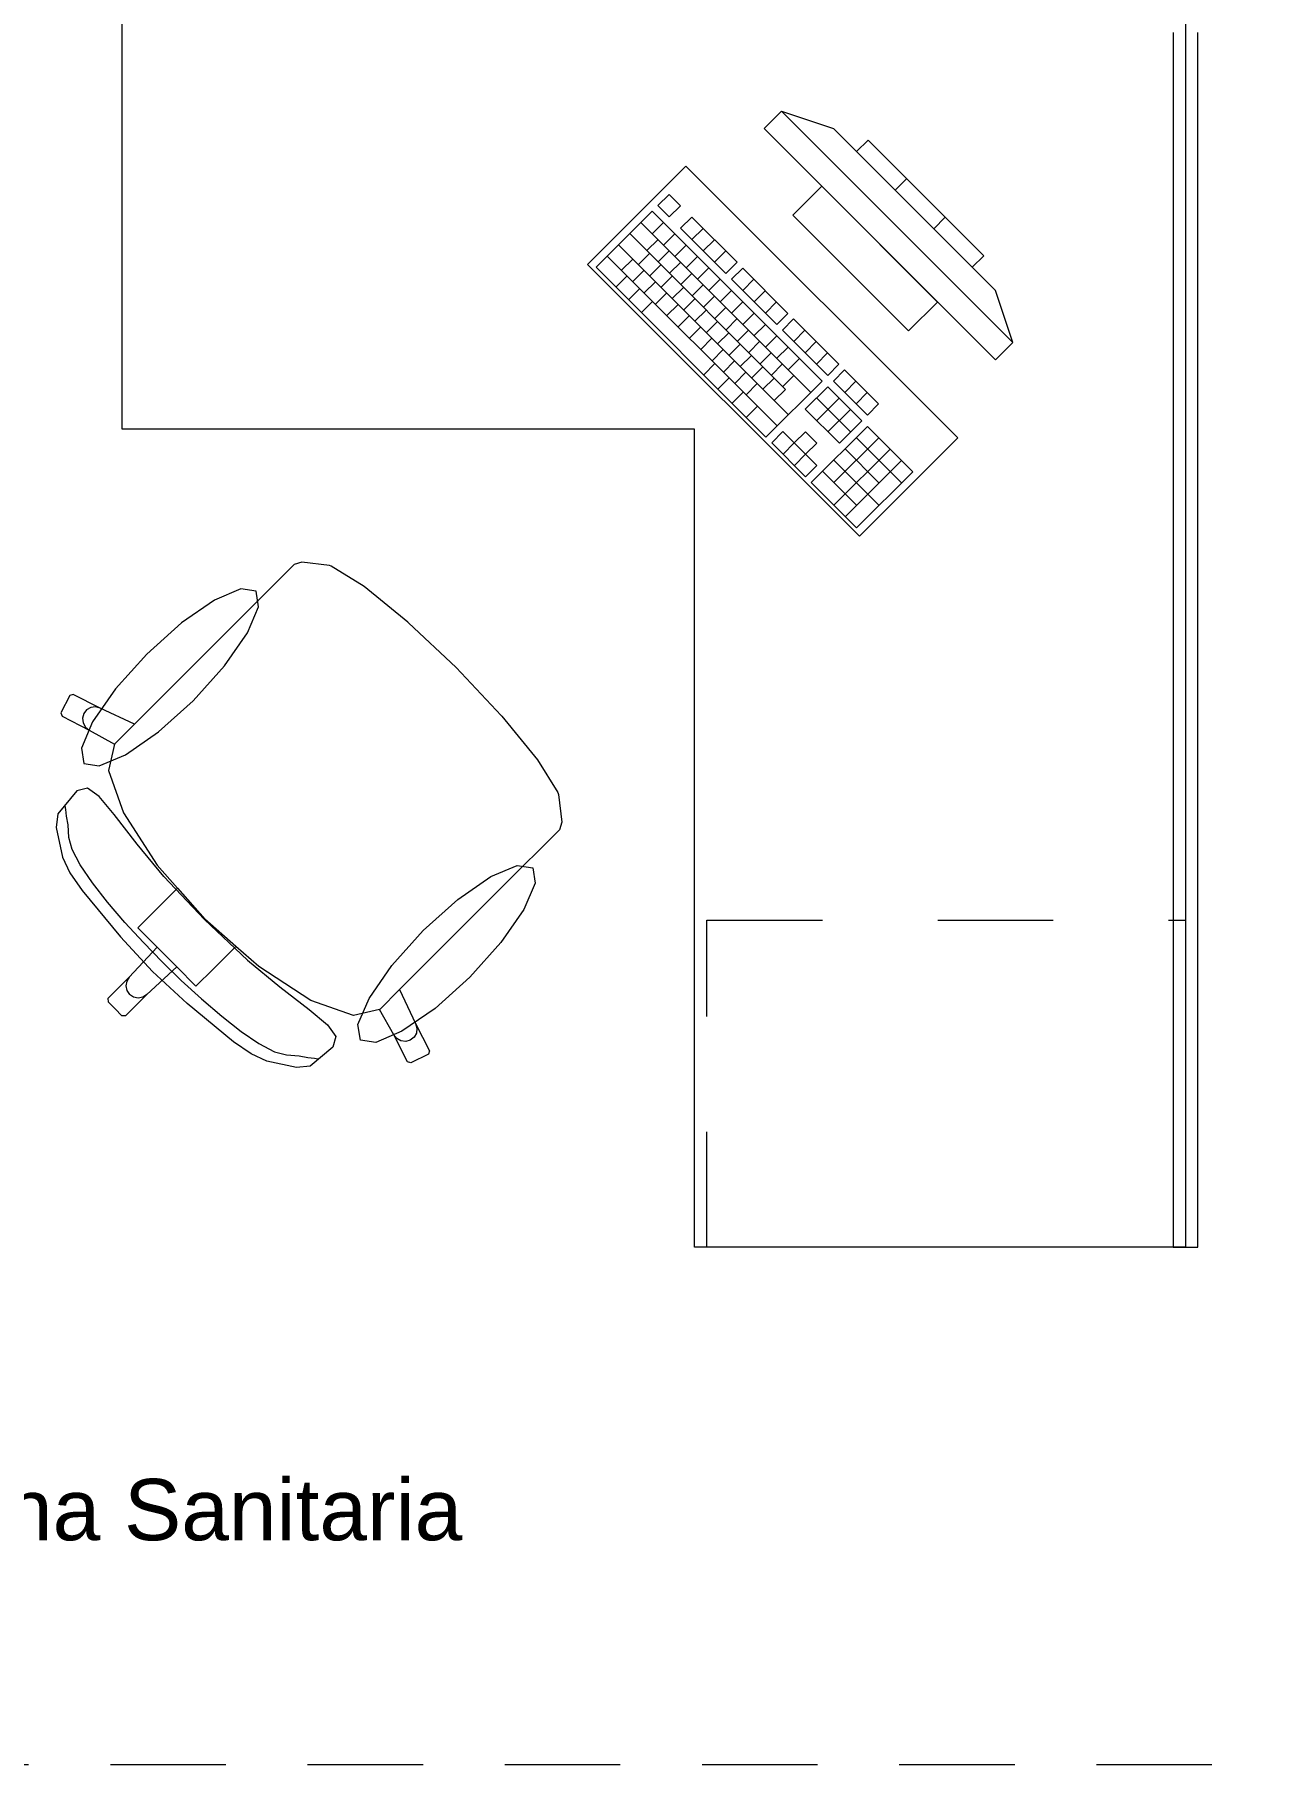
# Model space of a CAD drawing. Header units: inches. Extents: x -38 to 5698, y -33 to 92.
# Drawn here: x 294.701 to 296.213, y 7.7 to 9.815 of the extents above; entities that cross this region are included whole.
import ezdxf

# ---------------------------------------------------------------- set-up
doc = ezdxf.new("R2010")
doc.units = ezdxf.units.IN
doc.header["$MEASUREMENT"] = 0
doc.linetypes.add('Hidden Line', pattern=[0.195611, 0.141111, -0.0545])
doc.linetypes.add('Rayas', pattern=[0.282222, 0.141111, -0.141111])
for name, color, linetype in [('08 _ STR _ EXT _ 09 Vigas', 7, 'Continuous'), ('Interior - Mobiliario', 7, 'Continuous'), ('Notas - Etiquetas', 251, 'Continuous')]:
    doc.layers.add(name, color=color, linetype=linetype)
doc.styles.add('Estilo_Generado_4', font='swisse.ttf')
doc.dimstyles.new('Estilo_Generado__8', dxfattribs={"dimtxt": 0.18, "dimasz": 0.0912, "dimexe": 0.18, "dimexo": 0.0625, "dimgap": 0, "dimtad": 0, "dimtih": 1, "dimtoh": 1, "dimdec": 4, "dimzin": 0, "dimdsep": 46, "dimcen": 0.09, "dimadec": 0, "dimazin": 0, "dimtfac": 1, "dimtdec": 4, "dimtmove": 0, "dimatfit": 3, "dimldrblk": 'ARROWHEAD_5', "dimfxl": 1, "dimtolj": 1, "dimtzin": 0, "dimarcsym": 0})

# ---------------------------------------------------------------- blocks, each defined once
blk = doc.blocks.new('ARROWHEAD_5')
at = {"linetype": 'Continuous', "lineweight": 0}
blk.add_hatch(color=0, dxfattribs=at).paths.add_polyline_path([(-1, 0.2679), (0, 0), (-1, -0.2679)])
at = {"color": 0, "linetype": 'Continuous', "lineweight": 0}
blk.add_line((0, 0), (-1, 0), dxfattribs=at)

msp = doc.modelspace()

# ---------------------------------------------------------------- linework, layer by layer
at = {"layer": '08 _ STR _ EXT _ 09 Vigas', "color": 251, "linetype": 'Hidden Line', "lineweight": 13}
msp.add_line((294.07, 7.7), (300.57, 7.7), dxfattribs=at)
at = {"layer": 'Interior - Mobiliario', "color": 175, "linetype": 'Continuous', "lineweight": 13}
for p, q in [((296.0926, 9.8173), (296.0926, 8.3323)), ((296.1226, 8.3323), (296.1226, 9.8173)), ((295.6137, 9.7212), (295.5924, 9.7)), ((295.8965, 9.4383), (295.6137, 9.7212)), ((295.6137, 9.7212), (295.6773, 9.7)), ((295.5924, 9.7), (295.8753, 9.4171)), ((295.6773, 9.7), (295.8753, 9.502)), ((295.7197, 9.6858), (295.7056, 9.6717)), ((295.8611, 9.5444), (295.7197, 9.6858)), ((295.7056, 9.6717), (295.847, 9.5303)), ((295.6632, 9.6293), (295.6278, 9.5939)), ((295.8046, 9.4878), (295.6632, 9.6293)), ((295.7527, 9.6245), (295.7669, 9.6387)), ((295.4763, 9.6194), (295.4626, 9.6057)), ((295.4626, 9.6057), (295.4764, 9.5919)), ((295.4901, 9.6056), (295.4763, 9.6194)), ((295.4764, 9.5919), (295.4901, 9.6056)), ((295.4557, 9.5989), (295.3871, 9.5303)), ((295.442, 9.5852), (295.6497, 9.3774)), ((295.6634, 9.3912), (295.4557, 9.5989)), ((295.4558, 9.5713), (295.4695, 9.585)), ((295.504, 9.5917), (295.4903, 9.578)), ((295.5594, 9.5364), (295.504, 9.5917)), ((295.6278, 9.5939), (295.7692, 9.4525)), ((295.7999, 9.5774), (295.814, 9.5915)), ((295.4283, 9.5714), (295.6187, 9.381)), ((295.449, 9.5507), (295.4628, 9.5644)), ((295.4697, 9.5575), (295.4834, 9.5712)), ((295.4903, 9.578), (295.5456, 9.5226)), ((295.5041, 9.5642), (295.5178, 9.5779)), ((295.5179, 9.5503), (295.5317, 9.564)), ((295.4008, 9.544), (295.6086, 9.3363)), ((295.4146, 9.5577), (295.6223, 9.35)), ((295.4182, 9.5267), (295.4319, 9.5404)), ((295.4388, 9.5335), (295.4525, 9.5472)), ((295.4629, 9.5368), (295.4766, 9.5505)), ((295.4835, 9.5436), (295.4972, 9.5573)), ((295.4974, 9.5298), (295.5111, 9.5435)), ((295.5318, 9.5365), (295.5455, 9.5502)), ((295.847, 9.5303), (295.8611, 9.5444)), ((295.3871, 9.5303), (295.5948, 9.3226)), ((295.4114, 9.5061), (295.4251, 9.5198)), ((295.432, 9.5129), (295.4457, 9.5266)), ((295.4526, 9.5196), (295.4664, 9.5334)), ((295.4665, 9.5058), (295.4802, 9.5195)), ((295.4767, 9.523), (295.4905, 9.5367)), ((295.4906, 9.5091), (295.5043, 9.5228)), ((295.5112, 9.5159), (295.5249, 9.5296)), ((295.5456, 9.5226), (295.5594, 9.5364)), ((295.5663, 9.5294), (295.5526, 9.5157)), ((295.6217, 9.474), (295.5663, 9.5294)), ((295.4269, 9.4905), (295.4407, 9.5042)), ((295.4459, 9.499), (295.4596, 9.5127)), ((295.4597, 9.4852), (295.4734, 9.4989)), ((295.4803, 9.492), (295.494, 9.5057)), ((295.5044, 9.4953), (295.5181, 9.509)), ((295.5251, 9.5021), (295.5388, 9.5158)), ((295.5389, 9.4882), (295.5526, 9.5019)), ((295.5526, 9.5157), (295.608, 9.4603)), ((295.5664, 9.5019), (295.5801, 9.5156)), ((295.5803, 9.488), (295.594, 9.5017)), ((295.8965, 9.4383), (295.8753, 9.502)), ((295.4425, 9.4749), (295.4562, 9.4886)), ((295.4735, 9.4713), (295.4873, 9.485)), ((295.4942, 9.4781), (295.5079, 9.4918)), ((295.508, 9.4643), (295.5217, 9.478)), ((295.5183, 9.4814), (295.532, 9.4951)), ((295.5321, 9.4676), (295.5458, 9.4813)), ((295.5528, 9.4744), (295.5665, 9.4881)), ((295.5666, 9.4605), (295.5803, 9.4742)), ((295.5941, 9.4742), (295.6078, 9.4879)), ((295.7692, 9.4525), (295.8046, 9.4878)), ((295.4874, 9.4575), (295.5011, 9.4712)), ((295.5012, 9.4436), (295.515, 9.4573)), ((295.5219, 9.4504), (295.5356, 9.4641)), ((295.546, 9.4537), (295.5597, 9.4675)), ((295.5598, 9.4399), (295.5735, 9.4536)), ((295.5805, 9.4467), (295.5942, 9.4604)), ((295.608, 9.4603), (295.6217, 9.474)), ((295.6286, 9.4671), (295.6149, 9.4534)), ((295.6149, 9.4534), (295.6703, 9.398)), ((295.684, 9.4117), (295.6286, 9.4671)), ((295.6287, 9.4396), (295.6424, 9.4533)), ((295.5151, 9.4298), (295.5288, 9.4435)), ((295.5357, 9.4366), (295.5494, 9.4503)), ((295.5496, 9.4227), (295.5633, 9.4364)), ((295.5737, 9.426), (295.5874, 9.4398)), ((295.5943, 9.4328), (295.608, 9.4465)), ((295.6082, 9.419), (295.6219, 9.4327)), ((295.6426, 9.4257), (295.6563, 9.4394)), ((295.8753, 9.4171), (295.8965, 9.4383)), ((295.5187, 9.3987), (295.5324, 9.4125)), ((295.5289, 9.4159), (295.5426, 9.4296)), ((295.5428, 9.4021), (295.5565, 9.4158)), ((295.5634, 9.4089), (295.5771, 9.4226)), ((295.5875, 9.4122), (295.6012, 9.4259)), ((295.6014, 9.3983), (295.6151, 9.4121)), ((295.622, 9.4051), (295.6357, 9.4189)), ((295.6564, 9.4119), (295.6701, 9.4256)), ((295.6703, 9.398), (295.684, 9.4117)), ((295.536, 9.3814), (295.5497, 9.3952)), ((295.5566, 9.3882), (295.5703, 9.4019)), ((295.5773, 9.395), (295.591, 9.4087)), ((295.5911, 9.3812), (295.6048, 9.3949)), ((295.5948, 9.3226), (295.6634, 9.3912)), ((295.6152, 9.3845), (295.6289, 9.3982)), ((295.6909, 9.4048), (295.6772, 9.3911)), ((295.6772, 9.3911), (295.7187, 9.3495)), ((295.7325, 9.3633), (295.6909, 9.4048)), ((295.691, 9.3772), (295.7048, 9.391)), ((295.5533, 9.3641), (295.567, 9.3778)), ((295.5705, 9.3744), (295.5842, 9.3881)), ((295.605, 9.3673), (295.6187, 9.381)), ((295.6703, 9.3842), (295.6429, 9.3568)), ((295.6566, 9.3705), (295.6982, 9.329)), ((295.6568, 9.343), (295.6842, 9.3704)), ((295.7119, 9.3427), (295.6703, 9.3842)), ((295.7049, 9.3634), (295.7186, 9.3771)), ((295.5706, 9.3468), (295.5843, 9.3605)), ((295.6429, 9.3568), (295.6845, 9.3153)), ((295.6706, 9.3291), (295.698, 9.3565)), ((295.7187, 9.3495), (295.7325, 9.3633)), ((295.6155, 9.3294), (295.6018, 9.3157)), ((295.6293, 9.3155), (295.6155, 9.3294)), ((295.643, 9.3292), (295.6293, 9.3155)), ((295.6569, 9.3154), (295.643, 9.3292)), ((295.7188, 9.3358), (295.6502, 9.2672)), ((295.6845, 9.3153), (295.7119, 9.3427)), ((295.7742, 9.2804), (295.7188, 9.3358)), ((295.6018, 9.3157), (295.6433, 9.2741)), ((295.6156, 9.3018), (295.6293, 9.3155)), ((295.6293, 9.3155), (295.6432, 9.3017)), ((295.6432, 9.3017), (295.6569, 9.3154)), ((295.6778, 9.2671), (295.7327, 9.3219)), ((295.6779, 9.2395), (295.7465, 9.3081)), ((295.6914, 9.3083), (295.7329, 9.2668)), ((295.7051, 9.3221), (295.7605, 9.2667)), ((295.6295, 9.288), (295.6432, 9.3017)), ((295.657, 9.2878), (295.6432, 9.3017)), ((295.6433, 9.2741), (295.657, 9.2878)), ((295.6777, 9.2946), (295.7331, 9.2392)), ((295.6918, 9.2257), (295.7603, 9.2942)), ((295.6502, 9.2672), (295.7056, 9.2118)), ((295.6639, 9.2809), (295.7055, 9.2394)), ((295.7056, 9.2118), (295.7742, 9.2804)), ((295.018, 9.1669), (294.996, 9.1449)), ((295.0273, 9.1698), (295.018, 9.1669)), ((295.0612, 9.1658), (295.0273, 9.1698)), ((295.0633, 9.1649), (295.0612, 9.1658)), ((295.1034, 9.14), (295.0633, 9.1649)), ((294.996, 9.1449), (294.9705, 9.1194)), ((295.157, 9.0964), (295.1034, 9.14)), ((294.9705, 9.1194), (294.8227, 8.9716)), ((295.1578, 9.0957), (295.157, 9.0964)), ((295.2162, 9.0409), (295.1578, 9.0957)), ((295.2162, 9.0409), (295.271, 8.9825)), ((294.7438, 9.0068), (294.7329, 8.9855)), ((294.7478, 9.0081), (294.7438, 9.0068)), ((294.7809, 8.9912), (294.7478, 9.0081)), ((294.7643, 8.9893), (294.7607, 8.9847)), ((294.7694, 8.9921), (294.7643, 8.9893)), ((294.7752, 8.9928), (294.7694, 8.9921)), ((294.7809, 8.9912), (294.7752, 8.9928)), ((294.8227, 8.9716), (294.7809, 8.9912)), ((294.7329, 8.9855), (294.7343, 8.9814)), ((294.7343, 8.9814), (294.7674, 8.9644)), ((294.7607, 8.9847), (294.7591, 8.979)), ((294.7591, 8.979), (294.7599, 8.9732)), ((294.7599, 8.9732), (294.7628, 8.9681)), ((294.7628, 8.9681), (294.7674, 8.9644)), ((294.7984, 8.9473), (294.8227, 8.9716)), ((295.271, 8.9825), (295.2717, 8.9817)), ((295.2717, 8.9817), (295.3153, 8.928)), ((294.7674, 8.9644), (294.7984, 8.9471)), ((294.7984, 8.9471), (294.7909, 8.9152)), ((294.7984, 8.9473), (294.7984, 8.9471)), ((295.3153, 8.928), (295.3402, 8.888)), ((294.7909, 8.9152), (294.8093, 8.8632)), ((294.7523, 8.8901), (294.7291, 8.8622)), ((294.7652, 8.8935), (294.7523, 8.8901)), ((294.7795, 8.8834), (294.7652, 8.8935)), ((294.7981, 8.8612), (294.7795, 8.8834)), ((295.3402, 8.888), (295.3411, 8.8859)), ((295.3411, 8.8859), (295.3451, 8.8519)), ((294.7291, 8.8622), (294.7272, 8.8454)), ((294.7387, 8.8675), (294.7379, 8.872)), ((294.7395, 8.8594), (294.7387, 8.8675)), ((294.8261, 8.825), (294.7981, 8.8612)), ((294.8093, 8.8632), (294.8506, 8.7994)), ((294.7272, 8.8454), (294.735, 8.8093)), ((294.7416, 8.8487), (294.7395, 8.8594)), ((294.7427, 8.8333), (294.7416, 8.8487)), ((295.3422, 8.8426), (295.3203, 8.8207)), ((295.3451, 8.8519), (295.3422, 8.8426)), ((294.7466, 8.8185), (294.7427, 8.8333)), ((294.8588, 8.7857), (294.8261, 8.825)), ((295.3203, 8.8207), (295.2948, 8.7952)), ((294.735, 8.8093), (294.7439, 8.7901)), ((294.7566, 8.7997), (294.7466, 8.8185)), ((294.7714, 8.7779), (294.7566, 8.7997)), ((294.8506, 8.7994), (294.8754, 8.7712)), ((294.7439, 8.7901), (294.7588, 8.7684)), ((294.79, 8.754), (294.7714, 8.7779)), ((294.9083, 8.7329), (294.8588, 8.7857)), ((295.2948, 8.7952), (295.1469, 8.6473)), ((294.7588, 8.7684), (294.8057, 8.7117)), ((294.8754, 8.7712), (294.848, 8.7439)), ((294.8754, 8.7712), (294.9087, 8.7334)), ((294.8112, 8.7293), (294.79, 8.754)), ((294.848, 8.7439), (294.8269, 8.7227)), ((294.8337, 8.7047), (294.8112, 8.7293)), ((294.8269, 8.7227), (294.8505, 8.6991)), ((294.9083, 8.7329), (294.961, 8.6834)), ((294.9466, 8.7001), (294.9087, 8.7334)), ((294.8057, 8.7117), (294.8448, 8.6695)), ((294.8505, 8.6991), (294.8165, 8.6626)), ((294.8565, 8.6812), (294.8337, 8.7047)), ((294.8505, 8.6991), (294.8625, 8.6871)), ((294.9466, 8.7001), (294.9192, 8.6727)), ((294.9747, 8.6753), (294.9466, 8.7001)), ((294.8744, 8.6752), (294.8379, 8.6412)), ((294.8565, 8.6812), (294.88, 8.6584)), ((294.8744, 8.6752), (294.8625, 8.6871)), ((294.898, 8.6516), (294.8744, 8.6752)), ((294.9192, 8.6727), (294.898, 8.6516)), ((294.961, 8.6834), (295.0003, 8.6507)), ((295.0385, 8.6339), (294.9747, 8.6753)), ((294.8165, 8.6626), (294.7904, 8.6365)), ((294.8133, 8.6577), (294.8122, 8.6519)), ((294.8122, 8.6519), (294.8133, 8.6462)), ((294.8165, 8.6626), (294.8133, 8.6577)), ((294.887, 8.6304), (294.8448, 8.6695)), ((294.88, 8.6584), (294.9046, 8.6358)), ((295.0003, 8.6507), (295.0365, 8.6228)), ((294.7904, 8.6365), (294.7905, 8.6322)), ((294.7905, 8.6322), (294.799, 8.6237)), ((294.8379, 8.6412), (294.8118, 8.6151)), ((294.8133, 8.6462), (294.8166, 8.6413)), ((294.8215, 8.638), (294.8166, 8.6413)), ((294.8273, 8.6369), (294.8215, 8.638)), ((294.833, 8.638), (294.8273, 8.6369)), ((294.8379, 8.6412), (294.833, 8.638)), ((294.9437, 8.5835), (294.887, 8.6304)), ((294.9046, 8.6358), (294.9294, 8.6147)), ((295.0905, 8.6156), (295.0385, 8.6339)), ((295.1227, 8.6231), (295.1469, 8.6473)), ((295.1469, 8.6473), (295.1665, 8.6056)), ((294.8075, 8.6151), (294.799, 8.6237)), ((294.8118, 8.6151), (294.8075, 8.6151)), ((294.9294, 8.6147), (294.9532, 8.5961)), ((295.0365, 8.6228), (295.0588, 8.6042)), ((295.1224, 8.6231), (295.0905, 8.6156)), ((295.1227, 8.6231), (295.1224, 8.6231)), ((295.1398, 8.592), (295.1224, 8.6231)), ((294.9532, 8.5961), (294.975, 8.5812)), ((295.0588, 8.6042), (295.0688, 8.5899)), ((295.0688, 8.5899), (295.0654, 8.577)), ((295.1434, 8.5874), (295.1398, 8.592)), ((295.1567, 8.5589), (295.1398, 8.592)), ((295.1485, 8.5845), (295.1434, 8.5874)), ((295.1646, 8.589), (295.16, 8.5854)), ((295.1674, 8.5941), (295.1646, 8.589)), ((295.1665, 8.6056), (295.1681, 8.5999)), ((295.1665, 8.6056), (295.1835, 8.5725)), ((295.1681, 8.5999), (295.1674, 8.5941)), ((294.9654, 8.5686), (294.9437, 8.5835)), ((294.9846, 8.5596), (294.9654, 8.5686)), ((294.975, 8.5812), (294.9938, 8.5713)), ((294.9938, 8.5713), (295.0086, 8.5674)), ((295.0086, 8.5674), (295.024, 8.5662)), ((295.024, 8.5662), (295.0348, 8.5642)), ((295.0654, 8.577), (295.0375, 8.5538)), ((295.1544, 8.5838), (295.1485, 8.5845)), ((295.16, 8.5854), (295.1544, 8.5838)), ((295.1822, 8.5684), (295.1608, 8.5576)), ((295.1835, 8.5725), (295.1822, 8.5684)), ((295.0208, 8.5519), (294.9846, 8.5596)), ((295.0375, 8.5538), (295.0208, 8.5519)), ((295.0348, 8.5642), (295.0428, 8.5634)), ((295.0428, 8.5634), (295.0473, 8.5626)), ((295.1608, 8.5576), (295.1567, 8.5589)), ((296.0926, 8.3323), (296.1226, 8.3323))]:
    msp.add_line(p, q, dxfattribs=at)
at = {"layer": 'Interior - Mobiliario', "color": 175, "linetype": 'Rayas', "lineweight": 13}
for p, q in [((295.5226, 8.3323), (295.5226, 8.7323)), ((295.5226, 8.7323), (296.1076, 8.7323))]:
    msp.add_line(p, q, dxfattribs=at)
at = {"layer": 'Interior - Mobiliario', "color": 175, "linetype": 'Continuous', "lineweight": 13, "flags": 128}
for points in [[(296.1076, 9.8323), (296.1076, 8.3323), (295.5076, 8.3323), (295.5076, 9.3323), (294.8076, 9.3323), (294.8076, 9.8323)], [(295.497, 9.654), (295.3768, 9.5338), (295.7091, 9.2015), (295.8293, 9.3217)], [(294.8377, 9.0574), (294.7996, 9.0149), (294.7716, 8.9745), (294.758, 8.9424), (294.7608, 8.9235), (294.7798, 8.9207), (294.8118, 8.9343), (294.8522, 8.9623), (294.8947, 9.0004), (294.9328, 9.0429), (294.9608, 9.0833), (294.9744, 9.1153), (294.9716, 9.1343), (294.9527, 9.1371), (294.9206, 9.1235), (294.8802, 9.0955)], [(295.2327, 8.6624), (295.1902, 8.6243), (295.1498, 8.5963), (295.1178, 8.5826), (295.0989, 8.5855), (295.096, 8.6044), (295.1096, 8.6365), (295.1376, 8.6769), (295.1758, 8.7193), (295.2182, 8.7575), (295.2586, 8.7855), (295.2907, 8.7991), (295.3096, 8.7963), (295.3125, 8.7773), (295.2988, 8.7453), (295.2708, 8.7049)]]:
    msp.add_lwpolyline(points, close=True, dxfattribs=at)

# ---------------------------------------------------------------- texts
at = {"layer": 'Notas - Etiquetas', "color": 8, "linetype": 'Continuous', "lineweight": 35, "insert": (294.3617, 8.011), "char_height": 0.075, "attachment_point": 4, "style": 'Estilo_Generado_4'}
msp.add_mtext('\\A1;{\\pql;\\fSwis721 Ex BT|b0|i0|c0|p34;Columna Sanitaria}', dxfattribs=at)

# ---------------------------------------------------------------- leaders
at = {"layer": 'Notas - Etiquetas', "color": 8, "linetype": 'Continuous', "lineweight": 13, "annotation_type": 0, "has_hookline": 1, "hookline_direction": 0, "text_width": 1.0171}
msp.add_leader([(294.2019, 7.8301), (294.2019, 8.011), (294.3617, 8.011)], dimstyle='Estilo_Generado__8', dxfattribs=at)

doc.saveas('drawing.dxf')
